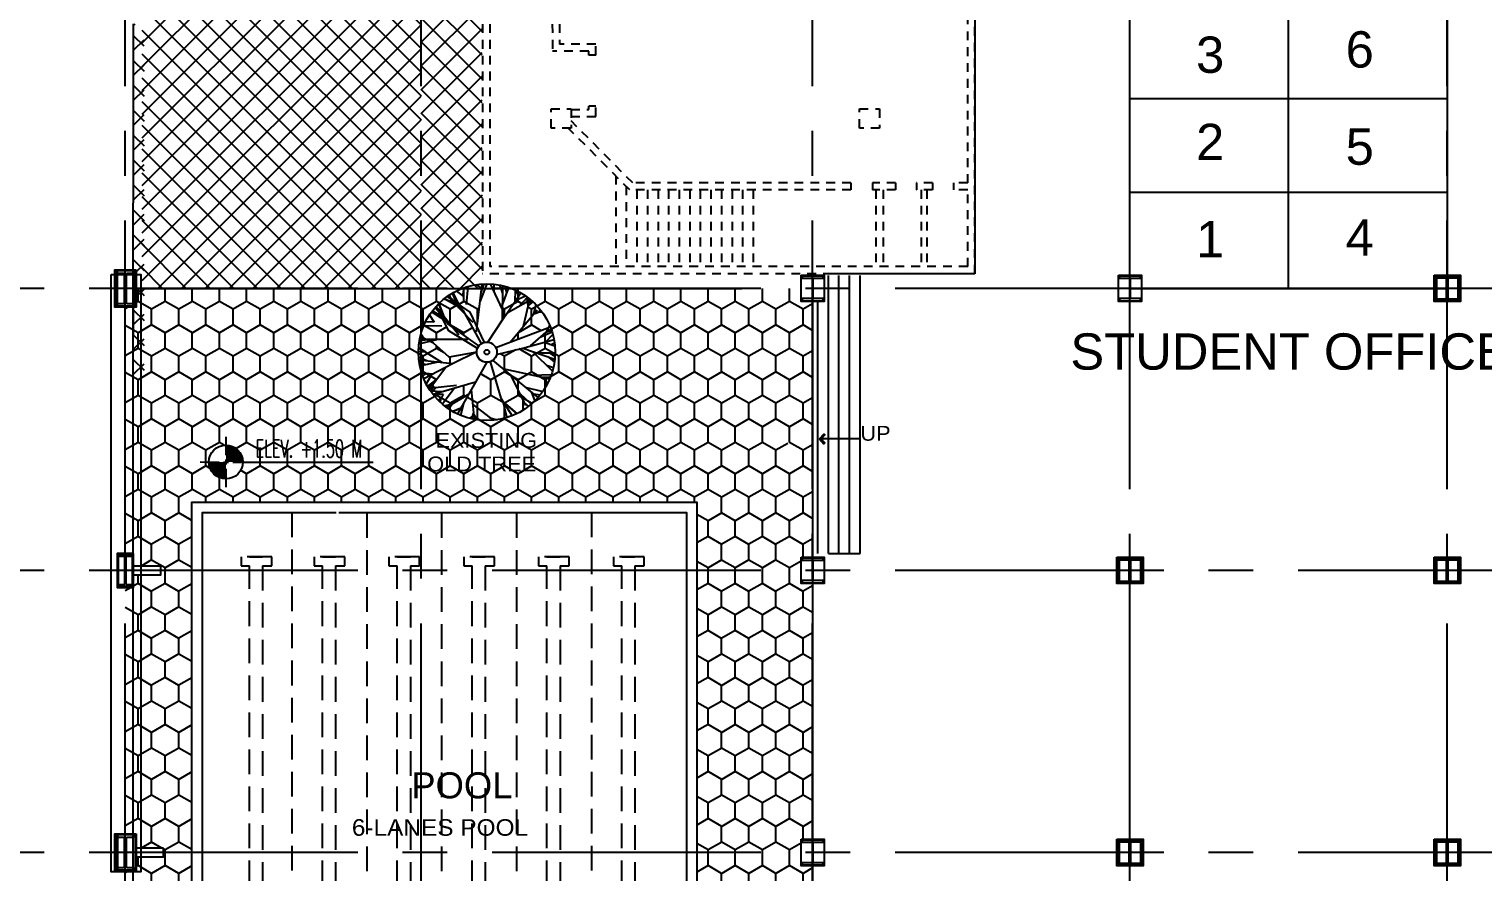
# Model space of a CAD drawing. Header units: millimetres. Extents: x 2148 to 2681, y 758 to 986.
# Drawn here: x 2310.84 to 2331.45, y 934.69 to 946.65 of the extents above; entities that cross this region are included whole.
import ezdxf

# ---------------------------------------------------------------- set-up
doc = ezdxf.new("R2010")
doc.units = ezdxf.units.MM
for name, pattern in [('CENTER2', [28.575, 19.05, -3.175, 3.175, -3.175]), ('DASHED2', [0.375, 0.25, -0.125]), ('HIDDEN', [0.375, 0.25, -0.125])]:
    doc.linetypes.add(name, pattern=pattern)
for name, color, linetype in [('cladding', 2, 'Continuous'), ('COL-EX', 2, 'Continuous'), ('COL-IN', 2, 'Continuous'), ('COLUMN', 7, 'Continuous'), ('D', 1, 'Continuous'), ('DR', 7, 'Continuous'), ('hacht', 8, 'Continuous'), ('HATCH', 8, 'Continuous'), ('Layer1', 5, 'Continuous'), ('p-boarder', 2, 'Continuous'), ('QUOTE', 2, 'Continuous'), ('S-BEAM-IDEN', 2, 'Continuous'), ('S-COLS', 6, 'Continuous'), ('S_GRID LINES', 252, 'Continuous'), ('TEXT', 6, 'Continuous'), ('WELD', 251, 'Continuous')]:
    doc.layers.add(name, color=color, linetype=linetype)
doc.styles.add('100', font='SIMPLEX.shx', dxfattribs={"height": 0.25})
doc.styles.add('MMTX$0$ESMX$0$X-OPTA1D', font='x-opta1d')
doc.styles.add('SWISS', font='swissl.ttf')
pattern_1 = [(135, (82133.1097, 3047.26358), (-0.1767766953, -0.1767766953), []), (225, (82133.1097, 3047.26358), (0.1767766953, -0.1767766953), [])]
pattern_2 = [(90, (-0.00158, 7e-13), (-0.1924741, 0.333375), [0.22225, -0.4445]), (210, (-0.00158, 7e-13), (-0.192474169, -0.33337496), [0.22225, -0.4445]), (150, (-0.00158, 7e-13), (-0.384948269, 4e-08), [-0.4445, 0.22225])]

# ---------------------------------------------------------------- blocks, each defined once
blk = doc.blocks.new('GF COLUMN')
at = {"layer": 'WELD'}
h = blk.add_hatch(color=256, dxfattribs=at)
h.paths.add_polyline_path([(43779, 40506, 0.357162), (43719, 40465), (43779, 40424)])
h.paths.add_polyline_path([(44221, 40506), (44221, 40424), (44281, 40465, 0.357162)])
h.paths.add_polyline_path([(44221, 39576), (44221, 39494, 0.357162), (44281, 39535)])
h.paths.add_polyline_path([(43779, 39576), (43719, 39535, 0.357162), (43779, 39494)])
h = blk.add_hatch(color=256, dxfattribs=at)
h.paths.add_polyline_path([(43779, 24506, 0.357162), (43719, 24465), (43779, 24424)])
h.paths.add_polyline_path([(44221, 24506), (44221, 24424), (44281, 24465, 0.357162)])
h.paths.add_polyline_path([(44221, 23576), (44221, 23494, 0.357162), (44281, 23535)])
h.paths.add_polyline_path([(43779, 23576), (43719, 23535, 0.357162), (43779, 23494)])
at = {"layer": 'S-BEAM-IDEN', "elevation": 0}
for points in [[(43779, 40424), (43719, 40465), (43719, 39535), (43779, 39576)], [(44221, 40424), (44281, 40465), (44281, 39535), (44221, 39576)]]:
    blk.add_lwpolyline(points, close=True, dxfattribs=at)
at = {"layer": 'S-BEAM-IDEN'}
for points in [[(43779, 24424), (43719, 24465), (43719, 23535), (43779, 23576)], [(44221, 24424), (44281, 24465), (44281, 23535), (44221, 23576)]]:
    blk.add_lwpolyline(points, close=True, dxfattribs=at)
for centre, start, end in [((43774, 40449, 0), 85.0502, 163.6694), ((44226, 40449, 0), 16.3306, 94.9498), ((43774, 39551, 0), 196.3306, 274.9498), ((44226, 39551, 0), 265.0502, 343.6694), ((43774, 24449), 85.0502, 163.6694), ((44226, 24449), 16.3306, 94.9498), ((43774, 23551), 196.3306, 274.9498), ((44226, 23551), 265.0502, 343.6694)]:
    blk.add_arc(centre, 57.4, start, end, dxfattribs=at)
at = {"layer": 'S-COLS', "elevation": 0}
blk.add_lwpolyline([(44000, 39494), (43779, 39494), (43779, 39576), (43948, 39576, 0.414214), (43977, 39605), (43977, 40395, 0.414214), (43948, 40424), (43779, 40424), (43779, 40506), (44221, 40506), (44221, 40424), (44052, 40424, 0.414214), (44023, 40395), (44023, 39605, 0.414214), (44052, 39576), (44221, 39576), (44221, 39494), (44000, 39494)], format="xyb", dxfattribs=at)
at = {"layer": 'S-COLS', "ltscale": 0.5, "elevation": 0}
blk.add_lwpolyline([(44000, 31543), (43794, 31543), (43794, 31601), (43963, 31601, 0.414214), (43984, 31623), (43984, 32377, 0.414214), (43963, 32399), (43794, 32399), (43794, 32457), (44206, 32457), (44206, 32399), (44037, 32399, 0.414214), (44016, 32377), (44016, 31623, 0.414214), (44037, 31601), (44206, 31601), (44206, 31543), (44000, 31543)], format="xyb", dxfattribs=at)
at = {"layer": 'S-COLS'}
blk.add_lwpolyline([(44000, 23494), (43779, 23494), (43779, 23576), (43948, 23576, 0.414214), (43977, 23605), (43977, 24395, 0.414214), (43948, 24424), (43779, 24424), (43779, 24506), (44221, 24506), (44221, 24424), (44052, 24424, 0.414214), (44023, 24395), (44023, 23605, 0.414214), (44052, 23576), (44221, 23576), (44221, 23494), (44000, 23494)], format="xyb", dxfattribs=at)
blk = doc.blocks.new('EXISTING')
at = {"layer": 'HATCH', "linetype": 'HIDDEN', "ltscale": 0.5}
for p, q in [((-79723.244, -2172.163), (-79723.244, -2155.605)), ((-79723.144, -2173.45), (-79723.144, -2155.605)), ((-79730.123, -2167.884), (-79730.123, -2173.45)), ((-79730.023, -2167.884), (-79730.023, -2173.35)), ((-79729.153, -2167.884), (-79729.132, -2170.295)), ((-79729.032, -2167.884), (-79729.032, -2170.195)), ((-79728.519, -2170.195), (-79729.032, -2170.195)), ((-79728.519, -2170.349), (-79728.519, -2170.195)), ((-79728.619, -2170.295), (-79729.132, -2170.295)), ((-79728.619, -2170.349), (-79728.619, -2170.295)), ((-79728.519, -2170.349), (-79728.619, -2170.349)), ((-79728.869, -2171.12), (-79728.619, -2171.12)), ((-79728.869, -2171.22), (-79728.519, -2171.22)), ((-79728.619, -2171.12), (-79728.619, -2171.075)), ((-79728.519, -2171.075), (-79728.619, -2171.075)), ((-79728.519, -2171.22), (-79728.519, -2171.075)), ((-79728.036, -2172.263), (-79728.909, -2171.384)), ((-79727.994, -2172.163), (-79728.869, -2171.283)), ((-79728.236, -2172.061), (-79728.236, -2173.35)), ((-79728.086, -2172.213), (-79728.086, -2173.35)), ((-79724.901, -2172.163), (-79727.994, -2172.163)), ((-79724.901, -2172.163), (-79724.901, -2172.263)), ((-79724.267, -2172.163), (-79724.593, -2172.163)), ((-79724.593, -2172.163), (-79724.593, -2172.263)), ((-79724.267, -2172.163), (-79724.267, -2172.263)), ((-79723.742, -2172.163), (-79723.969, -2172.163)), ((-79723.969, -2172.163), (-79723.969, -2172.263)), ((-79723.742, -2172.163), (-79723.742, -2172.263)), ((-79723.244, -2172.163), (-79723.444, -2172.163)), ((-79723.444, -2172.163), (-79723.444, -2172.263)), ((-79724.901, -2172.263), (-79728.036, -2172.263)), ((-79727.936, -2172.263), (-79727.936, -2173.35)), ((-79727.786, -2172.263), (-79727.786, -2173.35)), ((-79727.636, -2172.263), (-79727.636, -2173.35)), ((-79727.486, -2172.263), (-79727.486, -2173.35)), ((-79727.336, -2172.263), (-79727.336, -2173.35)), ((-79727.186, -2172.263), (-79727.186, -2173.35)), ((-79727.036, -2172.263), (-79727.036, -2173.35)), ((-79726.886, -2172.263), (-79726.886, -2173.35)), ((-79726.736, -2172.263), (-79726.736, -2173.35)), ((-79726.586, -2172.263), (-79726.586, -2173.35)), ((-79726.436, -2172.263), (-79726.436, -2173.35)), ((-79726.286, -2172.263), (-79726.286, -2173.35)), ((-79724.267, -2172.263), (-79724.593, -2172.263)), ((-79724.545, -2172.263), (-79724.545, -2173.35)), ((-79724.443, -2172.263), (-79724.443, -2173.35)), ((-79723.742, -2172.263), (-79723.969, -2172.263)), ((-79723.905, -2172.263), (-79723.905, -2173.35)), ((-79723.826, -2172.263), (-79723.826, -2173.35)), ((-79723.244, -2172.263), (-79723.444, -2172.263)), ((-79723.244, -2173.35), (-79723.244, -2172.263)), ((-79723.144, -2173.45), (-79730.123, -2173.45)), ((-79723.244, -2173.35), (-79730.023, -2173.35))]:
    blk.add_line(p, q, dxfattribs=at)
at = {"layer": 'HATCH', "linetype": 'HIDDEN', "ltscale": 0.5, "elevation": 0}
for points in [[(-79728.869, -2171.114), (-79728.869, -2171.384), (-79729.153, -2171.384), (-79729.153, -2171.114)], [(-79724.494, -2171.114), (-79724.494, -2171.384), (-79724.779, -2171.384), (-79724.779, -2171.114)]]:
    blk.add_lwpolyline(points, close=True, dxfattribs=at)

msp = doc.modelspace()

# ---------------------------------------------------------------- hatches: boundary and pattern name
at = {"layer": 'D', "ltscale": 0.5}
h = msp.add_hatch(dxfattribs=at)
h.set_pattern_fill('NET', color=8, scale=2, angle=135, style=0)
h.set_pattern_definition(pattern_1)
h.paths.add_polyline_path([(2312.4672375, 941.6394037), (2312.4672375, 941.6394806), (2312.3150766, 941.6395115), (2312.3150766, 941.6394312)])
at = {"layer": 'hacht', "ltscale": 0.5}
h = msp.add_hatch(dxfattribs=at)
h.set_pattern_fill('HONEY', color=256, scale=0.07, angle=90, style=0)
h.set_pattern_definition(pattern_2)
h.paths.add_polyline_path([(2316.8425811, 941.8989382), (2317.1732218, 942.0627289), (2316.7915612, 941.9943951), (2316.570451, 942.194165), (2316.4669685, 942.2440859), (2316.4436673, 942.2441147), (2316.4334612, 942.2602501), (2316.4669685, 942.2440859), (2316.9873629, 942.2434424), (2316.7901409, 942.3656728), (2316.6647945, 942.6091294), (2316.6131751, 942.6752526), (2316.6369327, 942.6632445), (2316.6233661, 942.6895944), (2316.6822115, 942.6167355), (2316.6635062, 942.7071233), (2316.7168121, 942.573895), (2316.8403001, 942.4209993), (2317.2144319, 942.153596, -0.0884533638), (2317.2521398, 942.1870198), (2317.0315721, 942.5905406), (2316.8946024, 942.7314863), (2316.7687348, 942.8003967), (2316.8562243, 942.7709785), (2316.7909545, 942.8381429), (2316.8154858, 942.8215119), (2316.8064158, 942.8465389), (2316.8658658, 942.7873567), (2317.0925187, 942.633697), (2317.1901953, 942.4232307), (2317.2547814, 942.963077), (2317.2471399, 942.969311), (2312.3565841, 942.969311), (2312.3565841, 942.703827), (2312.1999272, 942.703827), (2312.1999272, 939.2100935), (2312.3152972, 939.2100935), (2312.3152972, 939.0320735), (2312.7025876, 939.0320735), (2312.7025876, 938.969311), (2313.1459796, 938.969311), (2313.1459796, 939.9396806), (2320.3076914, 939.9396806), (2320.3076914, 938.969311), (2321.7848891, 938.969311), (2321.7848891, 939.156811), (2321.9463328, 939.156811), (2321.9463437, 939.209311), (2321.9466782, 939.209311), (2321.9466782, 940.8349601), (2321.568995, 940.8349601), (2321.61967, 940.7791911), (2321.6034576, 940.7668566), (2321.5440097, 940.8349601), (2321.6034576, 940.9030636), (2321.61967, 940.8907291), (2321.568995, 940.8349601), (2321.9466782, 940.8349601), (2321.9466782, 942.781811), (2321.7848891, 942.781811), (2321.7848891, 942.969311), (2317.6333471, 942.969311), (2317.5515799, 942.735369), (2317.5495858, 942.5256191), (2317.6154811, 942.6216521), (2317.784657, 942.7161443), (2317.8987795, 942.8381559), (2317.9082319, 942.7727714), (2317.9286473, 942.7756112), (2317.8493537, 942.4353242), (2317.6580535, 942.2074907), (2318.2059943, 942.415906), (2318.1737, 942.3530262), (2317.9480817, 942.1530704), (2317.8356848, 942.1225509), (2317.4664759, 942.030632, -0.1805772327), (2317.4101188, 941.9475417), (2317.9826164, 941.4782982), (2317.967313, 941.481003), (2317.9623816, 941.4948835), (2317.4101188, 941.9475417, -0.1556142684), (2317.3270142, 941.9210353), (2317.1070478, 941.533683), (2317.127707, 941.3223639), (2317.4015758, 941.1124559), (2317.3966618, 941.106891), (2317.3959431, 941.1167731), (2317.127707, 941.3223639), (2317.1070478, 941.533683), (2317.070401, 941.4691494), (2316.8088507, 941.315104), (2316.7233524, 941.3051514), (2316.8402113, 941.3335745), (2317.070401, 941.4691494), (2317.1666012, 941.6385543), (2316.6973891, 941.5019547), (2316.538301, 941.5125326), (2316.5541712, 941.5725474), (2316.4903938, 941.5897787), (2316.6252203, 941.6884327), (2316.7393337, 941.8450449)])
h.paths.add_polyline_path([(2313.8672873, 940.5069474, -1), (2313.3867596, 940.5069474, -1)], flags=16)
h.paths.add_polyline_path([(2313.916337, 940.8863983), (2315.6913364, 940.8848954), (2315.6910189, 940.5098956), (2313.9160195, 940.5113985)], flags=24)
h.paths.add_polyline_path([(2316.5341526, 940.3221336), (2318.0791526, 940.3221336), (2318.0791526, 940.6371336), (2316.5341526, 940.6371336)], flags=24)
h.paths.add_polyline_path([(2316.6503078, 940.6563254), (2317.9753078, 940.6563254), (2317.9753078, 940.9713254), (2316.6503078, 940.9713254)], flags=24)
h = msp.add_hatch(dxfattribs=at)
h.set_pattern_fill('HONEY', color=256, scale=0.07, angle=90, style=0)
h.set_pattern_definition(pattern_2)
h.paths.add_polyline_path([(2321.9462436, 938.7276861), (2321.9462548, 938.781811), (2321.7848891, 938.781811), (2321.7848891, 938.969311), (2320.3076914, 938.969311), (2320.3076914, 934.969311), (2321.7848891, 934.969311), (2321.7848891, 935.156811), (2321.9466782, 935.156811), (2321.9466782, 938.7276861)])
h.paths.add_polyline_path([(2321.9466782, 934.781811), (2321.7848891, 934.781811), (2321.7848891, 934.969311), (2320.3076914, 934.969311), (2320.3076914, 930.969311), (2321.7848891, 930.969311), (2321.7848891, 931.156811), (2321.9466782, 931.156811)])
h.paths.add_polyline_path([(2321.7877411, 928.906811), (2321.9466782, 928.906811), (2321.9466782, 930.781811), (2321.7848891, 930.781811), (2321.7848891, 930.969311), (2320.3076914, 930.969311), (2320.3076914, 927.1406196), (2317.6963938, 927.1406196, -0.0950615737), (2318.01935, 926.969311), (2321.9466782, 926.969311), (2321.9466782, 928.531811), (2321.7877411, 928.531811)])
h.paths.add_polyline_path([(2313.1459796, 930.969311), (2312.7045783, 930.969311), (2312.7045783, 930.9065485), (2312.3047879, 930.9065485), (2312.3047879, 930.766311), (2312.1999272, 930.766311), (2312.1999272, 928.8990336), (2312.2961519, 928.8990336), (2312.2961519, 928.5395156), (2312.1999272, 928.5395156), (2312.1999272, 926.969311), (2316.3973891, 926.969311), (2316.3973891, 927.1406196), (2313.1459796, 927.1406196)])
h.paths.add_polyline_path([(2313.1459796, 934.969311), (2312.7408104, 934.969311), (2312.7408104, 934.9065485), (2312.3559813, 934.9065485), (2312.3559813, 934.7033122), (2312.1999272, 934.7033122), (2312.1999272, 931.172311), (2312.3047879, 931.172311), (2312.3047879, 931.0320735), (2312.7045783, 931.0320735), (2312.7045783, 930.969311), (2313.1459796, 930.969311)])
h.paths.add_polyline_path([(2313.1459796, 938.969311), (2312.7025876, 938.969311), (2312.7025876, 938.9065485), (2312.3152972, 938.9065485), (2312.3152972, 938.7285285), (2312.1999272, 938.7285285), (2312.1999272, 935.2342802), (2312.3559813, 935.2342802), (2312.3559813, 935.0320735), (2312.7408104, 935.0320735), (2312.7408104, 934.969311), (2313.1459796, 934.969311)])
at = {"layer": 'HATCH', "linetype": 'CENTER2', "ltscale": 0.5}
h = msp.add_hatch(dxfattribs=at)
h.set_pattern_fill('NET', color=256, scale=0.075, angle=135, style=0)
h.paths.add_polyline_path([(2316.3989709, 942.969311), (2317.269142, 942.969311), (2317.229157, 962.1265277), (2316.3989709, 962.0615598)])
h = msp.add_hatch(dxfattribs=at)
h.set_pattern_fill('NET', color=256, scale=0.075, angle=135, style=0)
h.set_pattern_definition([(135, (1e-12, -76.2), (-0.168379802, -0.168379802), []), (225, (1e-12, -76.2), (0.168379802, -0.168379802), [])])
h.paths.add_polyline_path([(2315.1477523, 953.1223465), (2315.1477523, 952.6953146), (2314.2455935, 952.6953146), (2314.2455935, 953.1223465)], flags=16)
h.paths.add_polyline_path([(2314.2603108, 953.0721017), (2315.1474405, 953.0721017), (2315.1474405, 952.7490429), (2314.2603108, 952.7490429)], flags=8)
h.paths.add_polyline_path([(2313.8545718, 953.7486428), (2315.5834419, 953.7483324), (2315.5835041, 954.094493), (2313.854634, 954.0948034)], flags=24)
h.paths.add_polyline_path([(2313.730745, 953.1738207), (2315.7741317, 953.1734538), (2315.7742288, 953.7143298), (2313.7308421, 953.7146967)], flags=24)
h.paths.add_polyline_path([(2314.5384284, 960.5536498), (2316.4607035, 960.5536498), (2316.4607035, 960.9606075), (2313.8940538, 960.9606075), (2313.8470823, 960.9196058), (2313.8001107, 960.9606075), (2312.4407035, 960.9606075), (2312.4407035, 960.4722324), (2314.5384284, 960.4722324)])
h.paths.add_polyline_path([(2314.4884284, 960.4722324), (2314.4884284, 960.4036498), (2314.5384284, 960.4036498), (2314.5384284, 960.4722324)])
h.paths.add_polyline_path([(2314.4384284, 955.308995), (2314.4384284, 960.4722324), (2312.4407035, 960.4722324), (2312.4407035, 955.2203176), (2314.316875, 955.2203176)])
h.paths.add_polyline_path([(2314.4884284, 960.1036498), (2314.5384284, 960.1036498), (2314.5384284, 960.2536498), (2314.4884284, 960.2536498)])
h.paths.add_polyline_path([(2314.4884284, 959.8036498), (2314.5384284, 959.8036498), (2314.5384284, 959.9536498), (2314.4884284, 959.9536498)])
h.paths.add_polyline_path([(2314.4884284, 959.0536498), (2314.5384284, 959.0536498), (2314.5384284, 959.2036498), (2314.4884284, 959.2036498)])
h.paths.add_polyline_path([(2314.4884284, 958.7536498), (2314.5384284, 958.7536498), (2314.5384284, 958.9036498), (2314.4884284, 958.9036498)])
h.paths.add_polyline_path([(2314.4884284, 958.4536498), (2314.5384284, 958.4536498), (2314.5384284, 958.6036498), (2314.4884284, 958.6036498)])
h.paths.add_polyline_path([(2314.4884284, 957.7036498), (2314.5384284, 957.7036498), (2314.5384284, 957.8536498), (2314.4884284, 957.8536498)])
h.paths.add_polyline_path([(2314.4884284, 957.4036498), (2314.5384284, 957.4036498), (2314.5384284, 957.5536498), (2314.4884284, 957.5536498)])
h.paths.add_polyline_path([(2314.4884284, 957.1036498), (2314.5384284, 957.1036498), (2314.5384284, 957.2536498), (2314.4884284, 957.2536498)])
h.paths.add_polyline_path([(2313.7718194, 954.526588), (2315.5467785, 954.526588), (2315.5467785, 953.9161269), (2313.7718194, 953.9161269)])
h.paths.add_polyline_path([(2313.783605, 953.4192907), (2313.783605, 953.9409213), (2315.714522, 953.9409213), (2315.714522, 953.4192907)])
h.paths.add_polyline_path([(2312.4407035, 942.969311), (2315.9076619, 942.969311), (2315.907662, 942.9691568), (2316.3989709, 942.9691719), (2316.3989709, 955.2203176), (2312.4407035, 955.2203176), (2312.4407035, 950.7309359), (2312.443644, 950.7309359), (2312.443644, 950.816321), (2312.4672375, 950.816321), (2312.4672375, 946.7230675), (2312.4407035, 946.7230675)])
h = msp.add_hatch(dxfattribs=at)
h.set_pattern_fill('NET', color=256, scale=2, angle=135, style=0)
h.set_pattern_definition(pattern_1)
h.paths.add_polyline_path([(2312.4672375, 946.7230675), (2312.3184982, 946.7230675), (2312.3161503, 943.234795), (2312.3581659, 943.234795), (2312.3581659, 942.969311), (2312.4672375, 942.969311)])
h.paths.add_polyline_path([(2312.4672375, 942.969311), (2312.3581659, 942.969311), (2312.3581659, 942.703827), (2312.315793, 942.703827), (2312.3150766, 941.6395115), (2312.4672375, 941.6394806)])
at = {"layer": 'Layer1'}
for points in [[(2313.6288609, 940.7466689), (2313.6286059, 940.5064052), (2313.8688696, 940.5061502, 0.4142135624)], [(2313.628351, 940.2661415), (2313.6285882, 940.5069474), (2313.3883422, 940.5066602, 0.4142135624)]]:
    msp.add_hatch(color=32, dxfattribs=at).paths.add_polyline_path(points)

# ---------------------------------------------------------------- linework, layer by layer
at = {"layer": 'cladding', "elevation": 0}
for points in [[(2321.7864709, 943.156811), (2322.1114709, 943.156811), (2322.1114709, 942.781811), (2321.7864709, 942.781811)], [(2326.2864709, 943.156811), (2326.6114709, 943.156811), (2326.6114709, 942.781811), (2326.2864709, 942.781811)], [(2330.7614709, 943.156811), (2331.1364709, 943.156811), (2331.1364709, 942.781811), (2330.7614709, 942.781811)], [(2321.7864709, 939.156811), (2322.1114709, 939.156811), (2322.1114709, 938.781811), (2321.7864709, 938.781811)], [(2326.2614709, 939.156811), (2326.6364709, 939.156811), (2326.6364709, 938.781811), (2326.2614709, 938.781811)], [(2330.7614709, 939.156811), (2331.1364709, 939.156811), (2331.1364709, 938.781811), (2330.7614709, 938.781811)], [(2312.7041694, 939.0320735), (2312.304379, 939.0320735), (2312.304379, 938.9065485), (2312.7041694, 938.9065485)], [(2312.7423922, 935.0320735), (2312.3426018, 935.0320735), (2312.3426018, 934.9065485), (2312.7423922, 934.9065485)], [(2321.7864709, 935.156811), (2322.1114709, 935.156811), (2322.1114709, 934.781811), (2321.7864709, 934.781811)], [(2326.2614709, 935.156811), (2326.6364709, 935.156811), (2326.6364709, 934.781811), (2326.2614709, 934.781811)], [(2330.7614709, 935.156811), (2331.1364709, 935.156811), (2331.1364709, 934.781811), (2330.7614709, 934.781811)]]:
    msp.add_lwpolyline(points, close=True, dxfattribs=at)
at = {"layer": 'COL-EX', "elevation": 0}
for points in [[(2321.9564709, 943.114311), (2322.0989709, 943.114311), (2322.0989709, 943.144311), (2321.7989709, 943.144311), (2321.7989709, 943.114311), (2321.9414709, 943.114311), (2321.9414709, 942.824311), (2321.7989709, 942.824311), (2321.7989709, 942.794311), (2322.0989709, 942.794311), (2322.0989709, 942.824311), (2321.9564709, 942.824311)], [(2326.4564709, 943.114311), (2326.5989709, 943.114311), (2326.5989709, 943.144311), (2326.2989709, 943.144311), (2326.2989709, 943.114311), (2326.4414709, 943.114311), (2326.4414709, 942.824311), (2326.2989709, 942.824311), (2326.2989709, 942.794311), (2326.5989709, 942.794311), (2326.5989709, 942.824311), (2326.4564709, 942.824311)], [(2321.9564709, 939.114311), (2322.0989709, 939.114311), (2322.0989709, 939.144311), (2321.7989709, 939.144311), (2321.7989709, 939.114311), (2321.9414709, 939.114311), (2321.9414709, 938.824311), (2321.7989709, 938.824311), (2321.7989709, 938.794311), (2322.0989709, 938.794311), (2322.0989709, 938.824311), (2321.9564709, 938.824311)], [(2321.9564709, 935.114311), (2322.0989709, 935.114311), (2322.0989709, 935.144311), (2321.7989709, 935.144311), (2321.7989709, 935.114311), (2321.9414709, 935.114311), (2321.9414709, 934.824311), (2321.7989709, 934.824311), (2321.7989709, 934.794311), (2322.0989709, 934.794311), (2322.0989709, 934.824311), (2321.9564709, 934.824311)]]:
    msp.add_lwpolyline(points, close=True, dxfattribs=at)
at = {"layer": 'COL-IN'}
for p, q in [((2330.7739709, 943.144311), (2331.1239709, 943.144311)), ((2330.7739709, 942.794311), (2330.7739709, 943.144311)), ((2330.7739709, 943.119311), (2331.1239709, 943.119311)), ((2330.7989709, 942.819311), (2330.7989709, 943.119311)), ((2330.9364709, 942.819311), (2330.9364709, 943.119311)), ((2330.9614709, 942.819311), (2330.9614709, 943.119311)), ((2331.0989709, 943.119311), (2331.0989709, 942.819311)), ((2331.1239709, 943.144311), (2331.1239709, 942.794311)), ((2330.7739709, 942.819311), (2331.1239709, 942.819311)), ((2331.1239709, 942.794311), (2330.7739709, 942.794311)), ((2326.2739709, 939.144311), (2326.6239709, 939.144311)), ((2326.2739709, 938.794311), (2326.2739709, 939.144311)), ((2326.6239709, 939.144311), (2326.6239709, 938.794311)), ((2330.7739709, 939.144311), (2331.1239709, 939.144311)), ((2330.7739709, 938.794311), (2330.7739709, 939.144311)), ((2331.1239709, 939.144311), (2331.1239709, 938.794311)), ((2326.2739709, 939.119311), (2326.6239709, 939.119311)), ((2326.2989709, 938.819311), (2326.2989709, 939.119311)), ((2326.4364709, 938.819311), (2326.4364709, 939.119311)), ((2326.4614709, 938.819311), (2326.4614709, 939.119311)), ((2326.5989709, 939.119311), (2326.5989709, 938.819311)), ((2330.7739709, 939.119311), (2331.1239709, 939.119311)), ((2330.7989709, 938.819311), (2330.7989709, 939.119311)), ((2330.9364709, 938.819311), (2330.9364709, 939.119311)), ((2330.9614709, 938.819311), (2330.9614709, 939.119311)), ((2331.0989709, 939.119311), (2331.0989709, 938.819311)), ((2326.2739709, 938.819311), (2326.6239709, 938.819311)), ((2326.6239709, 938.794311), (2326.2739709, 938.794311)), ((2330.7739709, 938.819311), (2331.1239709, 938.819311)), ((2331.1239709, 938.794311), (2330.7739709, 938.794311)), ((2326.2739709, 935.144311), (2326.6239709, 935.144311)), ((2326.2739709, 934.794311), (2326.2739709, 935.144311)), ((2326.2739709, 935.119311), (2326.6239709, 935.119311)), ((2326.2989709, 934.819311), (2326.2989709, 935.119311)), ((2326.4364709, 934.819311), (2326.4364709, 935.119311)), ((2326.4614709, 934.819311), (2326.4614709, 935.119311)), ((2326.5989709, 935.119311), (2326.5989709, 934.819311)), ((2326.6239709, 935.144311), (2326.6239709, 934.794311)), ((2330.7739709, 935.144311), (2331.1239709, 935.144311)), ((2330.7739709, 934.794311), (2330.7739709, 935.144311)), ((2330.7739709, 935.119311), (2331.1239709, 935.119311)), ((2330.7989709, 934.819311), (2330.7989709, 935.119311)), ((2330.9364709, 934.819311), (2330.9364709, 935.119311)), ((2330.9614709, 934.819311), (2330.9614709, 935.119311)), ((2331.0989709, 935.119311), (2331.0989709, 934.819311)), ((2331.1239709, 935.144311), (2331.1239709, 934.794311)), ((2326.2739709, 934.819311), (2326.6239709, 934.819311)), ((2330.7739709, 934.819311), (2331.1239709, 934.819311)), ((2326.6239709, 934.794311), (2326.2739709, 934.794311)), ((2331.1239709, 934.794311), (2330.7739709, 934.794311))]:
    msp.add_line(p, q, dxfattribs=at)
at = {"layer": 'COLUMN', "color": 4, "lineweight": -3, "ltscale": 0.05, "elevation": 0}
for points in [[(2312.3581659, 943.234795), (2312.3581659, 942.703827), (2312.0521859, 942.703827), (2312.0521859, 943.234795)], [(2312.316879, 939.2100935), (2312.086139, 939.2100935), (2312.086139, 938.7285285), (2312.316879, 938.7285285)], [(2312.3575631, 935.2342802), (2312.3575631, 934.7033122), (2312.0515831, 934.7033122), (2312.0515831, 935.2342802)]]:
    msp.add_lwpolyline(points, close=True, dxfattribs=at)
at = {"layer": 'COLUMN', "color": 2, "lineweight": -3, "ltscale": 0.05, "elevation": 0}
for points in [[(2312.091019, 943.222295), (2312.311999, 943.222295), (2312.311999, 942.716327), (2312.091019, 942.716327)], [(2312.304379, 939.1975935), (2312.098639, 939.1975935), (2312.098639, 938.7410285), (2312.304379, 938.7410285)], [(2312.311999, 935.222295), (2312.091019, 935.222295), (2312.091019, 934.716327), (2312.311999, 934.716327)]]:
    msp.add_lwpolyline(points, close=True, dxfattribs=at)
at = {"layer": 'D', "ltscale": 0.5}
for p, q in [((2328.6989709, 942.969311), (2328.6989709, 949.0624164, 0)), ((2330.9489709, 945.6604562, 0), (2326.4489709, 945.6604562, 0)), ((2330.9489709, 944.3312325, 0), (2326.4489709, 944.3312325, 0)), ((2322.1729255, 939.209311), (2322.1729255, 943.1543247, 0)), ((2322.3229255, 939.209311), (2322.3229255, 943.1543247, 0)), ((2322.4729255, 939.209311), (2322.4729255, 943.1543247, 0)), ((2322.6229255, 939.209311), (2322.6229255, 943.1543247, 0)), ((2326.4489709, 942.969311), (2330.9489709, 942.969311, 0)), ((2322.0229255, 939.209311), (2322.0229255, 942.781811, 0)), ((2317.4680577, 942.030632), (2317.8372666, 942.1225509)), ((2322.1729255, 939.209311), (2322.6229255, 939.209311))]:
    msp.add_line(p, q, dxfattribs=at)
at = {"layer": 'D', "color": 8, "ltscale": 0.5}
for p, q in [((2316.9949557, 942.6604229), (2316.7858144, 942.8686223)), ((2316.822045, 942.8077777), (2316.7972413, 942.876219)), ((2316.9331803, 942.6934163), (2316.8409588, 942.9032128)), ((2316.9570379, 942.69817), (2316.8529702, 942.9100827)), ((2317.0004528, 942.8523174), (2316.8986807, 942.9342161)), ((2316.9889768, 942.8615525), (2317.0082958, 942.9802768)), ((2317.04027, 942.7433588), (2317.0662606, 942.9985352)), ((2317.2563632, 942.963077), (2317.182211, 943.0235706)), ((2317.1832627, 942.3520628), (2317.2646772, 943.0325706)), ((2317.2341939, 942.7777743), (2317.3330333, 943.0346684)), ((2317.2498983, 942.9090396), (2317.2901759, 943.0339175)), ((2317.5525564, 942.6717063), (2317.3818263, 943.0332171)), ((2317.4333536, 942.9241113), (2317.3946182, 943.006131)), ((2317.4333536, 942.9241113), (2317.4333757, 943.0290035)), ((2317.5546896, 942.8960908), (2317.5169378, 943.0057881)), ((2317.5511676, 942.5256191), (2317.5557508, 943.0077092)), ((2317.5511676, 942.5256191), (2317.8119582, 942.9056839)), ((2317.5531617, 942.735369), (2317.6346237, 942.9684377)), ((2317.611418, 942.9020444), (2317.5879573, 942.9993655)), ((2317.5996876, 942.950705), (2317.6123939, 942.992239)), ((2317.729311, 942.7852376), (2317.734436, 942.9457086)), ((2317.7325896, 942.8878943), (2317.7709796, 942.9279403)), ((2317.7423501, 942.8042401), (2317.8759663, 942.8655055)), ((2317.7862388, 942.7161443), (2317.905971, 942.8441534)), ((2317.9173767, 942.7204554), (2317.8987261, 942.8494673)), ((2312.201509, 939.1975935, 0), (2312.201509, 942.703827, 0)), ((2316.7441659, 942.5094826), (2316.546275, 942.6382315)), ((2316.7517486, 942.5325972), (2316.5545368, 942.6493316)), ((2316.6515521, 942.6566547), (2316.5865824, 942.6894933)), ((2316.7770892, 942.4673086), (2316.5954956, 942.6999259)), ((2316.9328556, 942.3083609), (2316.6293456, 942.6841494)), ((2316.7441659, 942.5094826), (2316.6462667, 942.7541638)), ((2316.6462667, 942.7541638), (2316.7244552, 942.5587459)), ((2316.6837933, 942.6167355), (2316.6538228, 942.7615592)), ((2316.8578061, 942.7709785), (2316.7176262, 942.8181138)), ((2316.9570379, 942.69817), (2316.7258751, 942.8247277)), ((2316.7258751, 942.8247277), (2316.9104963, 942.7236507)), ((2317.1340596, 942.4867058), (2316.7974142, 942.8331235)), ((2317.2537216, 942.1870198), (2316.9949557, 942.6604229)), ((2317.6170629, 942.6216521), (2317.9198882, 942.7907934)), ((2317.6596353, 942.2074907), (2318.0422358, 942.6631578)), ((2317.8509355, 942.4353242), (2317.9400429, 942.8177267)), ((2317.880263, 942.768661), (2317.9269122, 942.8281995)), ((2317.880263, 942.768661), (2317.9808732, 942.7826557)), ((2317.9173767, 942.7204554), (2317.9855814, 942.7783507)), ((2317.9948345, 942.6067041), (2318.0271966, 942.7376748)), ((2317.9948345, 942.6067041), (2318.1033605, 942.6483967)), ((2318.0490975, 942.6275504), (2318.0888339, 942.6671909)), ((2318.068671, 942.63507), (2318.1133858, 942.6348495)), ((2316.6893142, 942.4322757), (2316.432863, 942.4370988)), ((2316.578131, 942.4973835), (2316.4579463, 942.4924533)), ((2316.5859221, 942.484882), (2316.5168299, 942.5957478)), ((2317.2160137, 942.153596), (2316.7770892, 942.4673086)), ((2317.342577, 942.2074144), (2317.5511676, 942.5256191)), ((2318.1752818, 942.3530262), (2318.2216888, 942.4433847)), ((2316.6318731, 942.2438839), (2316.3649733, 942.1765911)), ((2316.4996718, 942.2440474), (2316.3708625, 942.2190485)), ((2317.0606201, 942.2433538), (2316.37526, 942.2442012)), ((2316.4452491, 942.2441147), (2316.3940924, 942.3249912)), ((2317.8372666, 942.1225509), (2318.2820945, 942.2433363)), ((2317.9496635, 942.1530704), (2318.209249, 942.3831299)), ((2318.0946831, 942.281595), (2318.2550289, 942.3523861)), ((2318.1633646, 942.2110972), (2318.2652854, 942.3170166)), ((2318.1752818, 942.3530262), (2318.2468779, 942.3774185)), ((2316.4626911, 942.063727), (2316.3585544, 942.0762941)), ((2316.698965, 941.9150926), (2316.3605581, 942.1279765)), ((2316.4626911, 942.063727), (2316.3859131, 942.1120263)), ((2317.1851023, 942.0678306), (2316.8441629, 941.8989382)), ((2317.8372666, 942.1225509), (2318.2938717, 941.9678136)), ((2317.9756311, 942.0756611), (2318.2605654, 941.7952128)), ((2318.0359283, 942.0552272), (2318.2828232, 942.0552272)), ((2318.1411241, 942.2050582), (2318.2942996, 942.1569494)), ((2318.2124913, 942.0552272), (2318.2966216, 942.0009695)), ((2318.2391137, 942.174282), (2318.2895838, 942.197309)), ((2318.2545565, 942.0280983), (2318.297957, 942.0263891)), ((2316.8441629, 941.8989382), (2316.3650075, 941.9522479)), ((2316.4632274, 941.8843013), (2316.3694255, 941.9192728)), ((2316.4759464, 941.9399051), (2316.371573, 941.9905497)), ((2316.4163265, 941.901787), (2316.3735677, 941.8941575)), ((2316.6356899, 941.9221324), (2316.3945289, 941.8692317)), ((2316.8441629, 941.8989382), (2316.4355457, 941.6856474)), ((2316.7409155, 941.8450449), (2316.5366521, 941.5647086)), ((2317.3754941, 941.9289134), (2317.5268172, 941.4110605)), ((2317.5520406, 941.8325131), (2318.2213022, 941.6848374)), ((2318.1745707, 941.8798535), (2318.2392168, 941.8162253)), ((2318.1745707, 941.8798535), (2318.2735962, 941.8452656)), ((2318.1881538, 942.00364), (2318.279252, 941.931808)), ((2316.5650406, 941.7532414), (2316.4051144, 941.767413)), ((2316.4627324, 941.7623073), (2316.4183684, 941.7290011)), ((2316.5446105, 941.7425773), (2316.4677515, 941.6172799)), ((2316.6268021, 941.6884327), (2316.4853482, 941.5849294)), ((2316.5633804, 941.6013911), (2316.4986734, 941.5622249)), ((2316.5633804, 941.6013911), (2316.5374117, 941.5031878)), ((2317.6629092, 941.7416404), (2317.8788525, 941.309548)), ((2317.9707167, 941.7401302), (2318.2458364, 941.7486733)), ((2318.0998127, 941.7116446), (2318.2309869, 941.7084638)), ((2318.1529571, 941.6999181), (2318.1855968, 941.6099588)), ((2316.6067831, 941.5587601), (2316.4809422, 941.5927597)), ((2316.8978274, 941.5905), (2316.5074946, 941.5479321)), ((2316.6067831, 941.5587601), (2316.5411205, 941.4979969)), ((2316.7104158, 941.46821), (2316.5765078, 941.4518007)), ((2316.6832077, 941.4168411), (2316.6390846, 941.3821496)), ((2316.7104158, 941.46821), (2316.6559995, 941.3654723)), ((2316.6733933, 941.3983116), (2316.6682455, 941.3538936)), ((2317.5268172, 941.4110605), (2317.6864917, 941.162885)), ((2317.7917644, 941.4838071), (2317.9593841, 941.3275284)), ((2317.874244, 941.5684213), (2318.123706, 941.5087619)), ((2317.9639634, 941.4948835), (2318.0076964, 941.3717885)), ((2317.9688948, 941.481003), (2318.0873447, 941.4600675)), ((2316.9406031, 941.258621), (2316.845328, 941.2233941)), ((2317.5557665, 941.3660657), (2317.754444, 941.1929173)), ((2317.5557665, 941.3660657), (2317.6120121, 941.1367765)), ((2317.754444, 941.1929173), (2317.5957676, 941.3312046)), ((2317.8401137, 941.3870625), (2317.8383576, 941.2391806)), ((2317.8630529, 941.3411623), (2317.9194776, 941.2951656)), ((2317.3982436, 941.106891), (2317.3889185, 941.0963309)), ((2317.3975249, 941.1167731), (2317.3989623, 941.097009)), ((2317.3982436, 941.106891), (2317.4062692, 941.0975681))]:
    msp.add_line(p, q, dxfattribs=at)
at = {"layer": 'D', "ltscale": 0.5, "elevation": 0}
for points in [[(2328.6958304, 949.0624164), (2330.9489709, 949.0624164), (2330.9489709, 942.969311), (2326.4489709, 942.969311), (2326.4489709, 949.0624164), (2328.6208304, 949.0624164)], [(2317.328596, 941.9210353), (2316.9124614, 941.1882384)], [(2315.2291964, 939.7896806), (2320.1592732, 939.7896806), (2320.1592732, 927.2906196), (2313.2975614, 927.2906196), (2313.2975614, 939.7896806), (2315.1919382, 939.7896806)], [(2321.9479255, 939.209311), (2321.9478254, 938.7276861)]]:
    msp.add_lwpolyline(points, dxfattribs=at)
at = {"layer": 'D', "color": 8, "ltscale": 0.5, "elevation": 0}
msp.add_lwpolyline([(2312.0038073, 943.1665525), (2312.4212646, 943.1665525), (2312.4212646, 934.695481), (2312.0038073, 934.695481)], close=True, dxfattribs=at)
for points in [[(2317.293627, 942.2037719), (2317.0941005, 942.633697), (2316.7668987, 942.855524)], [(2317.1945933, 942.1159896), (2316.7917227, 942.3656728), (2316.6107695, 942.7171328)], [(2317.1850652, 942.0645661), (2316.793143, 941.9943951), (2316.5720328, 942.194165), (2316.3838472, 942.2849474)], [(2317.4562723, 942.1301393), (2318.2295584, 942.4242672)], [(2317.4117006, 941.9475417), (2318.0543352, 941.4208109)], [(2317.168183, 941.6385543), (2316.5670796, 941.4635577)], [(2316.6989709, 941.5019547), (2316.5304288, 941.5131612)], [(2316.6579426, 941.4900103), (2316.5918743, 941.4334089)], [(2316.8676313, 941.551056), (2316.6989709, 941.3265346)], [(2317.0719828, 941.4691494), (2316.754802, 941.2823394)], [(2317.1086296, 941.533683), (2317.149948, 941.1110447)], [(2316.7249342, 941.3051514), (2316.8417931, 941.3335745), (2316.7908758, 941.2571163)], [(2316.8104325, 941.315104), (2316.7249342, 941.3051514)], [(2316.9595785, 941.2712097), (2316.845054, 941.2235516)], [(2317.0042494, 941.3498735), (2316.9567695, 941.1685398)], [(2317.1401168, 941.2116058), (2317.1125994, 941.1188052)], [(2317.1292888, 941.3223639), (2317.4209026, 941.0988551)], [(2317.120602, 941.1457935), (2317.0851851, 941.1254871)], [(2317.142935, 941.1827793), (2317.185193, 941.1051112)], [(2317.3728934, 941.135652), (2317.4813411, 941.106554)]]:
    msp.add_lwpolyline(points, dxfattribs=at)
at = {"layer": 'D', "ltscale": 0.5, "elevation": 0}
msp.add_lwpolyline([(2313.1475614, 927.1406196), (2313.1475614, 939.9396806), (2320.3092732, 939.9396806), (2320.3092732, 927.1406196)], close=True, dxfattribs=at)
at = {"layer": 'D', "ltscale": 0.5}
for radius in [0.9701125, 0.1435308, 0.0340223]:
    msp.add_circle((2317.328596, 942.0645661), radius, dxfattribs=at)
at = {"layer": 'DR', "ltscale": 10}
for p, q in [((2312.3150766, 941.6395115), (2312.3184982, 946.7230675, 0)), ((2315.907662, 942.9691568), (2320.9429255, 942.969311, 0))]:
    msp.add_line(p, q, dxfattribs=at)
at = {"layer": 'DR', "ltscale": 10, "elevation": 0}
msp.add_lwpolyline([(2321.9489709, 942.969311), (2321.9489709, 925.7526861), (2312.3150766, 925.7276861), (2312.3150766, 941.6395115), (2312.3159717, 942.969311), (2315.907662, 942.9691568)], dxfattribs=at)
at = {"layer": 'hacht', "linetype": 'DASHED2', "ltscale": 1.4}
for p, q in [((2314.565642, 939.7896806, 0), (2314.565642, 927.2906196)), ((2315.6269664, 939.780059, 0), (2315.6269664, 927.280998)), ((2316.6882908, 939.780059, 0), (2316.6882908, 927.280998)), ((2317.7496152, 939.780059, 0), (2317.7496152, 927.280998)), ((2318.8109396, 939.7896806, 0), (2318.8109396, 927.2906196))]:
    msp.add_line(p, q, dxfattribs=at)
at = {"layer": 'hacht', "linetype": 'DASHED2', "ltscale": 1.4, "elevation": 0}
for points in [[(2314.1495706, 939.0330142), (2314.2796434, 939.0330142), (2314.2796434, 939.1612534), (2313.845063, 939.1612534), (2313.845063, 939.0330142), (2313.9631095, 939.0330142)], [(2313.9631095, 939.1612534), (2314.1495706, 939.1612534)], [(2315.1835216, 939.0330142), (2315.3135944, 939.0330142), (2315.3135944, 939.1612534), (2314.879014, 939.1612534), (2314.879014, 939.0330142), (2314.9970605, 939.0330142)], [(2314.9970605, 939.1612534), (2315.1835216, 939.1612534)], [(2316.244846, 939.0330142), (2316.3749188, 939.0330142), (2316.3749188, 939.1612534), (2315.9403384, 939.1612534), (2315.9403384, 939.0330142), (2316.0583849, 939.0330142)], [(2316.0583849, 939.1612534), (2316.244846, 939.1612534)], [(2317.3061705, 939.0330142), (2317.4362433, 939.0330142), (2317.4362433, 939.1612534), (2317.0016628, 939.1612534), (2317.0016628, 939.0330142), (2317.1197093, 939.0330142)], [(2317.1197093, 939.1612534), (2317.3061705, 939.1612534)], [(2318.3674949, 939.0330142), (2318.4975677, 939.0330142), (2318.4975677, 939.1612534), (2318.0629872, 939.1612534), (2318.0629872, 939.0330142), (2318.1810337, 939.0330142)], [(2318.1810337, 939.1612534), (2318.3674949, 939.1612534)], [(2319.4288193, 939.0330142), (2319.5588921, 939.0330142), (2319.5588921, 939.1612534), (2319.1243116, 939.1612534), (2319.1243116, 939.0330142), (2319.2423581, 939.0330142)], [(2319.2423581, 939.1612534), (2319.4288193, 939.1612534)], [(2313.9631095, 928.2061137), (2313.9631095, 939.0330142)], [(2314.1495706, 939.0330142), (2314.1495706, 928.2061137)], [(2314.9970605, 928.2061137), (2314.9970605, 939.0330142)], [(2315.1835216, 939.0330142), (2315.1835216, 928.2061137)], [(2316.0583849, 928.2061137), (2316.0583849, 939.0330142)], [(2316.244846, 939.0330142), (2316.244846, 928.2061137)], [(2317.1197093, 928.2061137), (2317.1197093, 939.0330142)], [(2317.3061705, 939.0330142), (2317.3061705, 928.2061137)], [(2318.1810337, 928.2061137), (2318.1810337, 939.0330142)], [(2318.3674949, 939.0330142), (2318.3674949, 928.2061137)], [(2319.2423581, 928.2061137), (2319.2423581, 939.0330142)], [(2319.4288193, 939.0330142), (2319.4288193, 928.2061137)]]:
    msp.add_lwpolyline(points, dxfattribs=at)
at = {"layer": 'HATCH', "color": 2, "lineweight": -3, "ltscale": 0.05}
for p, q in [((2324.2483385, 950.729311, 0), (2324.2483385, 943.1783687, 0)), ((2324.2483385, 943.1783687, 0), (2322.1729255, 943.1783687, 0))]:
    msp.add_line(p, q, dxfattribs=at)
at = {"layer": 'HATCH', "linetype": 'ByBlock', "ltscale": 0.5}
msp.add_line((2322.6229255, 940.8349601), (2322.0715784, 940.8349601, 0), dxfattribs=at)
at = {"layer": 'HATCH', "color": 7, "linetype": 'ByBlock', "ltscale": 0.5, "elevation": 0}
for points in [[(2322.046593, 940.8349601), (2322.1060409, 940.9030636), (2322.1222534, 940.8907291), (2322.0715784, 940.8349601)], [(2322.046593, 940.8349601), (2322.1060409, 940.7668566), (2322.1222534, 940.7791911), (2322.0715784, 940.8349601)]]:
    msp.add_lwpolyline(points, dxfattribs=at)
at = {"layer": 'QUOTE'}
for p, q in [((2313.6281631, 940.862431), (2313.6284728, 940.6034145)), ((2313.2655489, 940.5073327), (2313.5321211, 940.5070498)), ((2313.5940641, 940.5069841), (2313.6631123, 940.5069108)), ((2313.6285469, 940.5414716), (2313.6286295, 940.4724233)), ((2313.6287036, 940.4104804), (2313.6290133, 940.1514639)), ((2313.7250553, 940.5068451), (2315.7151547, 940.5053367))]:
    msp.add_line(p, q, dxfattribs=at)
msp.add_circle((2313.6286053, 940.5069474), 0.2402638, dxfattribs=at)
at = {"layer": 'S_GRID LINES', "linetype": 'CENTER2', "ltscale": 0.2}
for p, q in [((2312.1989709, 922.9776771, 0), (2312.1989709, 977.7411715, 0)), ((2316.3989709, 922.9776771, 0), (2316.3989709, 977.7411715, 0)), ((2321.9489709, 922.9776771, 0), (2321.9489709, 977.7411715, 0)), ((2326.4489709, 922.9776771, 0), (2326.4489709, 977.7411715, 0)), ((2330.9489709, 922.9776771, 0), (2330.9489709, 977.7411715, 0)), ((2355.5030932, 942.969311), (2290.9518229, 942.969311)), ((2355.5030932, 938.969311), (2290.9518229, 938.969311)), ((2326.4489709, 935.156811, 0), (2326.4489709, 938.781811, 0)), ((2355.5030932, 934.969311), (2291.95631, 934.969311))]:
    msp.add_line(p, q, dxfattribs=at)

# ---------------------------------------------------------------- block references
at = {"xscale": 0.0004999999946448952, "yscale": 0.0004999999946448952, "zscale": 0.0004999999946448952}
msp.add_blockref('GF COLUMN', (2290.202112, 922.969311, 0), dxfattribs=at)
at = {"layer": 'HATCH', "color": 2, "lineweight": -3}
msp.add_blockref('EXISTING', (82047.3926086, 3116.6282593, 0), dxfattribs=at)

# ---------------------------------------------------------------- texts
at = {"color": 2, "style": 'MMTX$0$ESMX$0$X-OPTA1D', "text_generation_flag": 6, "width": 1.1}
for s, p in [('UP', (2322.6264886, 940.8093998, 0)), ('EXISTING ', (2316.5993896, 940.7088254, 0)), ('OLD TREE', (2316.4832344, 940.3746336, 0))]:
    msp.add_text(s, height=0.21, rotation=180, dxfattribs=at).set_placement(p)
at = {"color": 2, "style": 'MMTX$0$ESMX$0$X-OPTA1D', "width": 1.1}
msp.add_text('6-LANES POOL', height=0.2352, dxfattribs=at).set_placement((2315.4146981, 935.2061271, 0))
at = {"layer": 'p-boarder', "insert": (2314.8052598, 940.6981469), "char_height": 0.25, "width": 12.613116349, "attachment_point": 5, "rotation": 359.95148746, "style": '100'}
msp.add_mtext('{\\W0.6;ELEV. +1.50 M}', dxfattribs=at)
at = {"layer": 'TEXT', "style": 'SWISS'}
for s, height, p in [('3', 0.5148, (2327.3866622, 946.0267686, 0)), ('6', 0.5148, (2329.5083398, 946.1018077, 0)), ('2', 0.5148, (2327.3866622, 944.7895074, 0)), ('5', 0.5148, (2329.5083398, 944.7228338, 0)), ('1', 0.5148, (2327.3866622, 943.4105334, 0)), ('4', 0.5148, (2329.5083398, 943.4350861, 0)), ('STUDENT OFFICES-1', 0.5148, (2325.6043251, 941.8170421, 0)), ('POOL', 0.3696, (2316.257524, 935.7364094, 0))]:
    msp.add_text(s, height=height, dxfattribs=at).set_placement(p)

doc.saveas('drawing.dxf')
